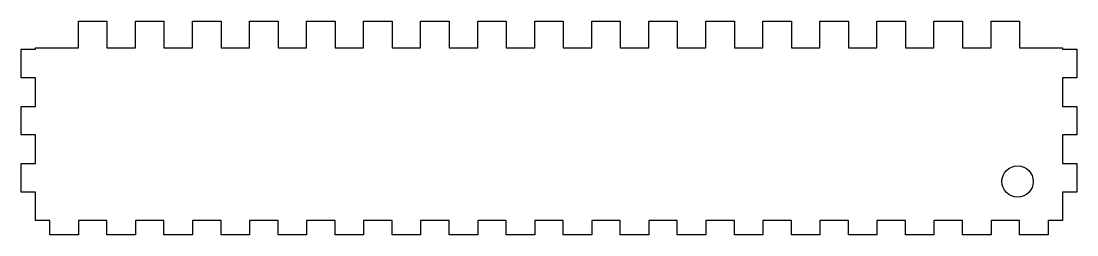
# Model space of a CAD drawing. Header units: millimetres. Extents: x 0 to 444, y 363 to 453.
import ezdxf

# ---------------------------------------------------------------- set-up
doc = ezdxf.new("R2010")
doc.units = ezdxf.units.MM
doc.layers.get('0').update_dxf_attribs({"linetype": 'CONTINUOUS'})

msp = doc.modelspace()

# ---------------------------------------------------------------- linework, layer by layer
msp.add_lwpolyline([(384.12, 441.55), (384.12, 452.74), (396.12, 452.74), (396.12, 441.55), (408.12, 441.55), (408.12, 452.74), (420.12, 452.74), (420.12, 441.55), (438.25, 441.55), (438.25, 440.9), (444.25, 440.9), (444.25, 428.9), (438.25, 428.9), (438.25, 416.9), (444.25, 416.9), (444.25, 404.9), (438.25, 404.9), (438.25, 392.9), (444.25, 392.9), (444.25, 380.9), (438.25, 380.9), (438.25, 368.9), (432.12, 368.9), (432.12, 362.9), (420.12, 362.9), (420.12, 368.9), (408.12, 368.9), (408.12, 362.9), (396.12, 362.9), (396.12, 368.9), (384.12, 368.9), (384.12, 362.9), (372.12, 362.9), (372.12, 368.9), (360.12, 368.9), (360.12, 362.9), (348.12, 362.9), (348.12, 368.9), (336.12, 368.9), (336.12, 362.9), (324.12, 362.9), (324.12, 368.9), (312.12, 368.9), (312.12, 362.9), (300.12, 362.9), (300.12, 368.9), (288.12, 368.9), (288.12, 362.9), (276.12, 362.9), (276.12, 368.9), (264.12, 368.9), (264.12, 362.9), (252.12, 362.9), (252.12, 368.9), (240.12, 368.9), (240.12, 362.9), (228.12, 362.9), (228.12, 368.9), (216.12, 368.9), (216.12, 362.9), (204.12, 362.9), (204.12, 368.9), (192.13, 368.9), (192.13, 362.9), (180.12, 362.9), (180.12, 368.9), (168.12, 368.9), (168.12, 362.9), (156.12, 362.9), (156.12, 368.9), (144.12, 368.9), (144.12, 362.9), (132.12, 362.9), (132.12, 368.9), (120.12, 368.9), (120.12, 362.9), (108.12, 362.9), (108.12, 368.9), (96.12, 368.9), (96.12, 362.9), (84.12, 362.9), (84.12, 368.9), (72.12, 368.9), (72.12, 362.9), (60.12, 362.9), (60.12, 368.9), (48.12, 368.9), (48.12, 362.9), (36.12, 362.9), (36.12, 368.9), (24.12, 368.9), (24.12, 362.9), (12.13, 362.9), (12.13, 368.9), (6, 368.9), (6, 380.9), (0, 380.9), (0, 392.9), (6, 392.9), (6, 404.9), (0, 404.9), (0, 416.9), (6, 416.9), (6, 428.9), (0, 428.9), (0, 440.9), (6, 440.9), (6, 441.55), (24.12, 441.55), (24.12, 452.74), (36.12, 452.74), (36.12, 441.55), (48.12, 441.55), (48.12, 452.74), (60.12, 452.74), (60.12, 441.55), (72.12, 441.55), (72.12, 452.74), (84.12, 452.74), (84.12, 441.55), (96.12, 441.55), (96.12, 452.74), (108.12, 452.74), (108.12, 441.55), (120.12, 441.55), (120.12, 452.74), (132.12, 452.74), (132.12, 441.55), (144.12, 441.55), (144.12, 452.74), (156.12, 452.74), (156.12, 441.55), (168.12, 441.55), (168.12, 452.74), (180.12, 452.74), (180.12, 441.55), (192.13, 441.55), (192.13, 452.74), (204.12, 452.74), (204.12, 441.55), (216.12, 441.55), (216.12, 452.74), (228.12, 452.74), (228.12, 441.55), (240.12, 441.55), (240.12, 452.74), (252.12, 452.74), (252.12, 441.55), (264.12, 441.55), (264.12, 452.74), (276.12, 452.74), (276.12, 441.55), (288.12, 441.55), (288.12, 452.74), (300.12, 452.74), (300.12, 441.55), (312.12, 441.55), (312.12, 452.74), (324.12, 452.74), (324.12, 441.55), (336.12, 441.55), (336.12, 452.74), (348.12, 452.74), (348.12, 441.55), (360.12, 441.55), (360.12, 452.74), (372.12, 452.74), (372.12, 441.55)], close=True)
msp.add_circle((419.3, 385.33), 6.6)

doc.saveas('drawing.dxf')
